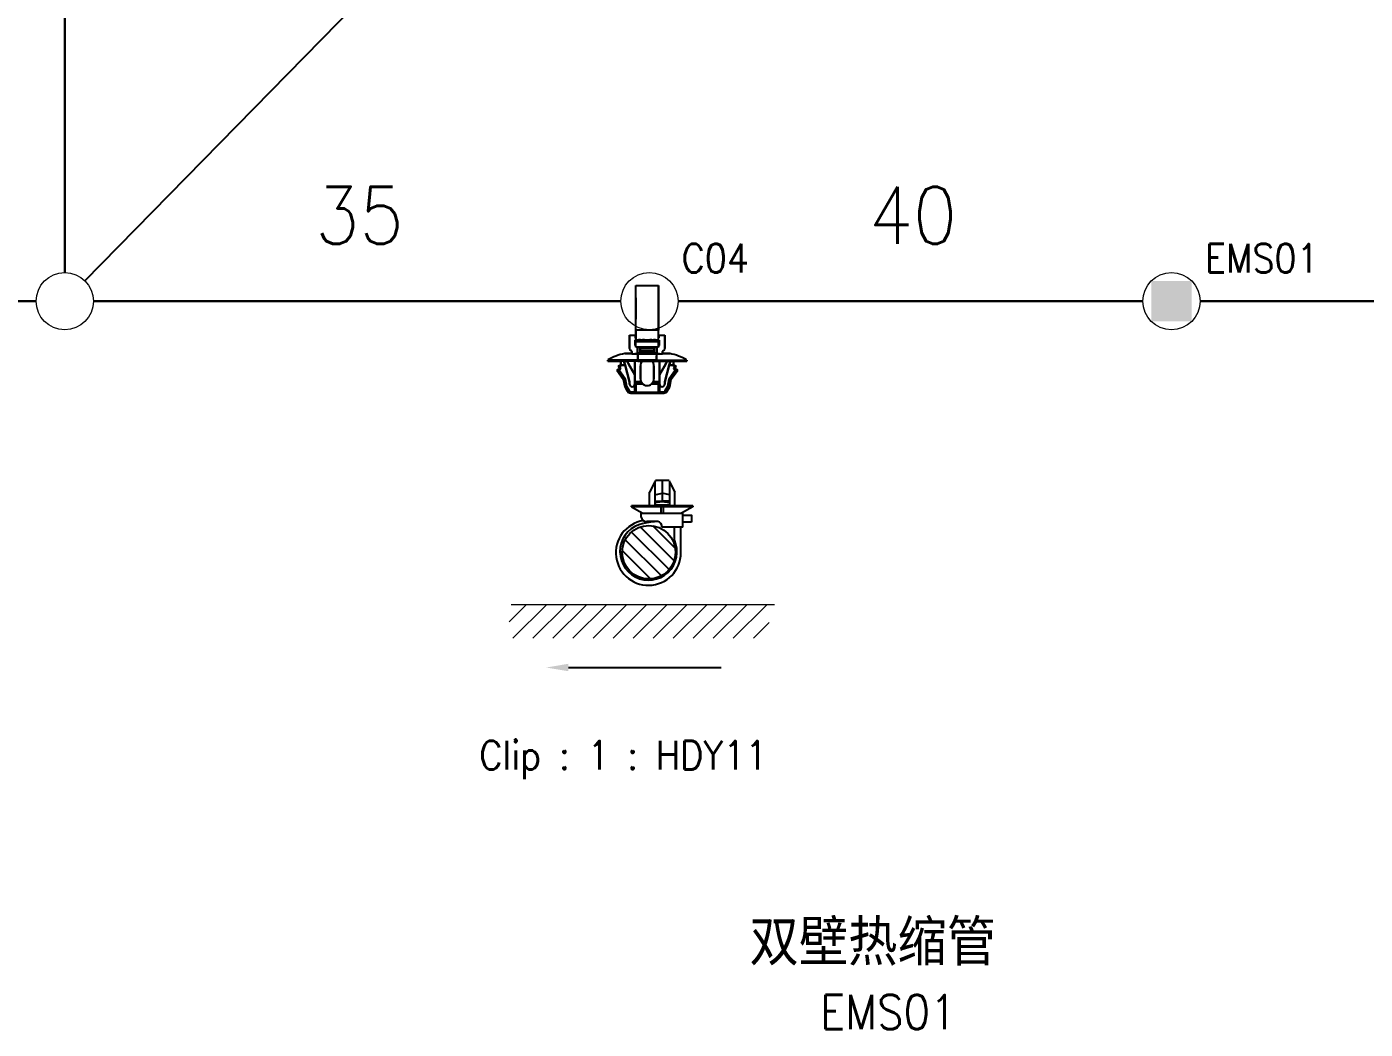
# Model space of a CAD drawing. Header units: inches. Extents: x 47316 to 59086, y 3141 to 11743.
# Drawn here: x 50914.1 to 51031, y 11152.8 to 11240.3 of the extents above; entities that cross this region are included whole.
import ezdxf

# ---------------------------------------------------------------- set-up
doc = ezdxf.new("R2010")
doc.units = ezdxf.units.IN
doc.header["$MEASUREMENT"] = 0
doc.layers.add('at_Entity', color=1, linetype='Continuous')
doc.layers.add('图形层', color=7, linetype='Continuous')
doc.styles.get("Standard").update_dxf_attribs({"font": ''})
doc.styles.add('样式 100', font='SimSun.ttf', dxfattribs={"width": 0.7, "height": 3.5})
doc.styles.get('Standard').set_extended_font_data('SimSun')
doc.linetypes.add('_VH_FELT_TAPE', pattern='A,0.4,-0.7,["FELT",Standard,S=0.3,R=0,X=-0.5,Y=-0.15],-0.7', length=1.8)

msp = doc.modelspace()

# ---------------------------------------------------------------- hatches: boundary and pattern name
at = {"lineweight": -3, "ltscale": 10}
h = msp.add_hatch(dxfattribs=at)
h.set_pattern_fill('JIS_WOOD', color=0, scale=1.206571, angle=180, style=0)
h.set_pattern_definition([(315, (47358.6333, 15622.5754), (0.60328539, 0.60328539), [])])
edge = h.paths.add_edge_path()
edge.add_ellipse((50968.46, 11194.45), major_axis=(2.33, 0), ratio=1, start_angle=0, end_angle=360)

# ---------------------------------------------------------------- linework, layer by layer
at = {"color": 142, "linetype": '_VH_FELT_TAPE', "lineweight": 30, "ltscale": 5}
for p, q in [((50917.44, 11218.87), (50917.44, 11416.16)), ((50914.94, 11216.37), (50862.51, 11216.37)), ((50966.01, 11216.37), (50919.94, 11216.37)), ((50971.01, 11216.37), (51011.61, 11216.37)), ((51052.11, 11216.37), (51016.61, 11216.37))]:
    msp.add_line(p, q, dxfattribs=at)
at = {"color": 1, "ltscale": 0.378893}
msp.add_line((50967.33, 11213.83), (50967.33, 11217.73), dxfattribs=at)
at = {"color": 1, "ltscale": 0.15}
for p, q in [((50967.33, 11217.73), (50969.3, 11217.73)), ((50969.3, 11213.83), (50967.33, 11213.83)), ((50969.3, 11213.83), (50967.33, 11213.83)), ((50967.33, 11212.84), (50969.3, 11212.84)), ((50969.3, 11212.84), (50967.33, 11212.84)), ((50969.3, 11212.35), (50967.33, 11212.35)), ((50969.3, 11212.35), (50967.33, 11212.35)), ((50967.33, 11208.39), (50969.3, 11208.39)), ((50969.3, 11208.39), (50967.33, 11208.39))]:
    msp.add_line(p, q, dxfattribs=at)
at = {"color": 1, "ltscale": 0.0272}
msp.add_line((50967.33, 11217.64), (50967.33, 11217.73), dxfattribs=at)
at = {"color": 1, "ltscale": 0.37888}
msp.add_line((50967.33, 11213.83), (50967.33, 11217.73), dxfattribs=at)
at = {"color": 1, "ltscale": 0.027199}
msp.add_line((50967.33, 11217.73), (50967.33, 11217.64), dxfattribs=at)
at = {"color": 1, "ltscale": 0.378897}
msp.add_line((50969.3, 11217.73), (50969.3, 11213.83), dxfattribs=at)
at = {"color": 1, "ltscale": 0.215019}
msp.add_line((50969.3, 11215.04), (50969.3, 11217.73), dxfattribs=at)
at = {"color": 1, "ltscale": 0.315749}
msp.add_line((50969.3, 11217.73), (50969.3, 11214.16), dxfattribs=at)
at = {"color": 1, "ltscale": 0.378905}
msp.add_line((50969.3, 11213.83), (50969.3, 11217.73), dxfattribs=at)
at = {"color": 1, "ltscale": 0.315758}
msp.add_line((50969.3, 11217.73), (50969.3, 11214.16), dxfattribs=at)
at = {"color": 1, "ltscale": 0.142589}
msp.add_line((50967.33, 11216.67), (50967.33, 11214.79), dxfattribs=at)
at = {"color": 1, "ltscale": 0.142593}
msp.add_line((50967.33, 11214.79), (50967.33, 11216.66), dxfattribs=at)
at = {"color": 1, "ltscale": 0.179182}
msp.add_line((50969.3, 11215.18), (50969.3, 11217.53), dxfattribs=at)
at = {"color": 1, "ltscale": 0.026669}
for p, q in [((50969.3, 11215.18), (50969.3, 11214.83)), ((50969.3, 11214.83), (50969.3, 11215.18)), ((50969.3, 11215.04), (50969.3, 11214.69))]:
    msp.add_line(p, q, dxfattribs=at)
at = {"color": 1, "ltscale": 0.108633}
msp.add_line((50969.3, 11213.4), (50969.3, 11214.83), dxfattribs=at)
at = {"color": 1, "ltscale": 0.076392}
msp.add_line((50969.3, 11213.82), (50969.3, 11214.83), dxfattribs=at)
at = {"color": 1, "ltscale": 0.098454}
msp.add_line((50969.3, 11213.4), (50969.3, 11214.69), dxfattribs=at)
at = {"color": 1, "ltscale": 0.057913}
msp.add_line((50969.3, 11213.4), (50969.3, 11214.16), dxfattribs=at)
at = {"color": 1, "ltscale": 0.039999}
for p, q in [((50966.77, 11213.4), (50967.3, 11213.4)), ((50966.77, 11213.4), (50967.3, 11213.4)), ((50969.34, 11213.4), (50969.86, 11213.4)), ((50969.34, 11213.4), (50969.86, 11213.4))]:
    msp.add_line(p, q, dxfattribs=at)
at = {"color": 1, "ltscale": 0.022501}
for p, q in [((50966.77, 11213.4), (50966.77, 11213.11)), ((50966.77, 11213.11), (50966.77, 11213.4)), ((50969.86, 11213.4), (50969.86, 11213.11)), ((50969.86, 11213.4), (50969.86, 11213.11))]:
    msp.add_line(p, q, dxfattribs=at)
at = {"color": 1, "ltscale": 0.064999}
for p, q in [((50966.77, 11213.11), (50966.77, 11212.25)), ((50966.77, 11212.25), (50966.77, 11213.11)), ((50969.86, 11213.11), (50969.86, 11212.25)), ((50969.86, 11213.11), (50969.86, 11212.25))]:
    msp.add_line(p, q, dxfattribs=at)
at = {"color": 1, "ltscale": 0.002499}
for p, q in [((50967.27, 11212.97), (50967.3, 11212.97)), ((50967.3, 11212.97), (50967.27, 11212.97)), ((50967.3, 11212.97), (50967.27, 11212.97)), ((50967.3, 11213.4), (50967.33, 11213.4)), ((50967.33, 11213.17), (50967.3, 11213.17)), ((50967.3, 11213.17), (50967.33, 11213.17)), ((50969.3, 11213.4), (50969.34, 11213.4)), ((50969.34, 11213.17), (50969.3, 11213.17)), ((50969.3, 11213.17), (50969.34, 11213.17)), ((50969.37, 11212.97), (50969.34, 11212.97)), ((50969.37, 11212.97), (50969.34, 11212.97)), ((50967.33, 11212.55), (50967.3, 11212.55)), ((50967.3, 11212.55), (50967.33, 11212.55)), ((50967.33, 11212.55), (50967.3, 11212.55)), ((50969.34, 11212.55), (50969.3, 11212.55)), ((50969.3, 11212.55), (50969.34, 11212.55)), ((50969.34, 11212.55), (50969.3, 11212.55))]:
    msp.add_line(p, q, dxfattribs=at)
at = {"color": 1, "ltscale": 0.035001}
for p, q in [((50967.27, 11212.51), (50967.27, 11212.97)), ((50967.27, 11212.51), (50967.27, 11212.97)), ((50967.27, 11212.97), (50967.27, 11212.51)), ((50969.37, 11212.97), (50969.37, 11212.51)), ((50969.37, 11212.51), (50969.37, 11212.97)), ((50969.14, 11211.14), (50969.14, 11211.6)), ((50969.14, 11211.14), (50969.14, 11211.6))]:
    msp.add_line(p, q, dxfattribs=at)
at = {"color": 1, "ltscale": 0.0175}
for p, q in [((50967.3, 11213.4), (50967.3, 11213.17)), ((50967.3, 11213.17), (50967.3, 11213.4)), ((50969.34, 11213.4), (50969.34, 11213.17)), ((50969.34, 11213.4), (50969.34, 11213.17)), ((50969.34, 11213.17), (50969.34, 11213.4))]:
    msp.add_line(p, q, dxfattribs=at)
at = {"color": 1, "ltscale": 2.6e-05}
for p, q in [((50967.3, 11213.4), (50967.3, 11213.4)), ((50969.34, 11213.4), (50969.34, 11213.4))]:
    msp.add_line(p, q, dxfattribs=at)
at = {"color": 1, "ltscale": 0.032501}
for p, q in [((50967.3, 11212.97), (50967.3, 11212.55)), ((50967.3, 11212.55), (50967.3, 11212.97)), ((50969.34, 11212.97), (50969.34, 11212.55)), ((50969.34, 11212.97), (50969.34, 11212.55))]:
    msp.add_line(p, q, dxfattribs=at)
at = {"color": 1, "ltscale": 0.154999}
for p, q in [((50969.34, 11212.97), (50967.3, 11212.97)), ((50967.3, 11212.97), (50969.34, 11212.97))]:
    msp.add_line(p, q, dxfattribs=at)
at = {"color": 1, "ltscale": 0.0644}
for p, q in [((50967.33, 11213.83), (50967.33, 11212.98)), ((50967.33, 11212.98), (50967.33, 11213.83)), ((50969.3, 11212.98), (50969.3, 11213.83)), ((50969.3, 11212.98), (50969.3, 11213.83))]:
    msp.add_line(p, q, dxfattribs=at)
at = {"color": 1, "ltscale": 0.0075}
for p, q in [((50967.66, 11213.07), (50967.66, 11212.97)), ((50967.66, 11212.97), (50967.66, 11213.07)), ((50967.99, 11212.97), (50967.99, 11213.07)), ((50967.99, 11213.07), (50967.99, 11212.97)), ((50968.65, 11213.07), (50968.65, 11212.97)), ((50968.65, 11212.97), (50968.65, 11213.07)), ((50968.97, 11212.97), (50968.97, 11213.07)), ((50968.97, 11213.07), (50968.97, 11212.97)), ((50964.87, 11211.23), (50964.87, 11211.14)), ((50964.87, 11211.14), (50964.87, 11211.23)), ((50967.5, 11211.14), (50967.5, 11211.23)), ((50967.5, 11211.23), (50967.5, 11211.14)), ((50969.14, 11211.23), (50969.14, 11211.14)), ((50969.14, 11211.14), (50969.14, 11211.23)), ((50971.77, 11211.23), (50971.77, 11211.14)), ((50971.77, 11211.14), (50971.77, 11211.23)), ((50966.96, 11208.34), (50966.96, 11208.44)), ((50966.96, 11208.34), (50966.96, 11208.44)), ((50969.4, 11208.34), (50969.4, 11208.44)), ((50969.68, 11208.44), (50969.68, 11208.34)), ((50969.68, 11208.44), (50969.68, 11208.34))]:
    msp.add_line(p, q, dxfattribs=at)
at = {"color": 1, "ltscale": 0.000368}
msp.add_line((50967.66, 11212.98), (50967.66, 11212.97), dxfattribs=at)
at = {"color": 1, "ltscale": 0.025}
for p, q in [((50967.66, 11212.98), (50967.99, 11212.98)), ((50967.66, 11212.98), (50967.99, 11212.98)), ((50968.65, 11212.98), (50968.97, 11212.98)), ((50968.65, 11212.98), (50968.97, 11212.98)), ((50968.65, 11212.97), (50968.97, 11212.97)), ((50969.86, 11213.07), (50969.86, 11213.4))]:
    msp.add_line(p, q, dxfattribs=at)
at = {"color": 1, "ltscale": 0.023056}
msp.add_line((50967.69, 11212.97), (50967.99, 11212.97), dxfattribs=at)
at = {"color": 1, "ltscale": 0.000322}
msp.add_line((50968.65, 11212.97), (50968.65, 11212.98), dxfattribs=at)
at = {"color": 1, "ltscale": 0.021939}
msp.add_line((50969.34, 11212.97), (50969.34, 11212.69), dxfattribs=at)
at = {"color": 1, "ltscale": 0.000629}
msp.add_line((50969.36, 11212.97), (50969.37, 11212.97), dxfattribs=at)
at = {"color": 1, "ltscale": 0.0625}
msp.add_line((50969.86, 11212.25), (50969.86, 11213.07), dxfattribs=at)
at = {"color": 1, "ltscale": 0.047501}
for p, q in [((50966.97, 11211.79), (50966.35, 11211.79)), ((50966.35, 11211.79), (50966.97, 11211.79)), ((50970.29, 11211.79), (50969.66, 11211.79)), ((50969.66, 11211.79), (50970.29, 11211.79))]:
    msp.add_line(p, q, dxfattribs=at)
at = {"color": 1, "ltscale": 0.017476}
for p, q in [((50966.97, 11211.97), (50966.97, 11211.74)), ((50969.66, 11211.97), (50969.66, 11211.74))]:
    msp.add_line(p, q, dxfattribs=at)
at = {"color": 1, "ltscale": 0.017471}
for p, q in [((50966.97, 11211.74), (50966.97, 11211.97)), ((50969.66, 11211.74), (50969.66, 11211.97))]:
    msp.add_line(p, q, dxfattribs=at)
at = {"color": 1, "ltscale": 0.00369}
for p, q in [((50966.97, 11211.79), (50966.97, 11211.74)), ((50969.66, 11211.74), (50969.66, 11211.79))]:
    msp.add_line(p, q, dxfattribs=at)
at = {"color": 1, "ltscale": 0.004999}
for p, q in [((50967.33, 11212.51), (50967.27, 11212.51)), ((50967.27, 11212.51), (50967.33, 11212.51)), ((50969.37, 11212.51), (50969.3, 11212.51)), ((50969.3, 11212.51), (50969.37, 11212.51))]:
    msp.add_line(p, q, dxfattribs=at)
at = {"color": 1, "ltscale": 0.0375}
for p, q in [((50967.33, 11212.35), (50967.33, 11212.84)), ((50967.33, 11212.35), (50967.33, 11212.84)), ((50969.3, 11212.84), (50969.3, 11212.35)), ((50969.3, 11212.35), (50969.3, 11212.84))]:
    msp.add_line(p, q, dxfattribs=at)
at = {"color": 1, "ltscale": 0.040002}
for p, q in [((50967.46, 11211.83), (50967.46, 11212.35)), ((50967.46, 11211.83), (50967.46, 11212.35)), ((50967.46, 11212.35), (50967.46, 11211.83)), ((50969.17, 11212.35), (50969.17, 11211.83)), ((50969.17, 11211.83), (50969.17, 11212.35))]:
    msp.add_line(p, q, dxfattribs=at)
at = {"color": 1, "ltscale": 0.017502}
for p, q in [((50967.46, 11212.35), (50967.69, 11212.35)), ((50968.94, 11212.35), (50969.17, 11212.35))]:
    msp.add_line(p, q, dxfattribs=at)
at = {"color": 1, "ltscale": 0.129999}
for p, q in [((50969.17, 11211.83), (50967.46, 11211.83)), ((50967.46, 11211.83), (50969.17, 11211.83))]:
    msp.add_line(p, q, dxfattribs=at)
at = {"color": 1, "ltscale": 0.040569}
for p, q in [((50967.5, 11211.23), (50967.5, 11211.77)), ((50969.14, 11211.77), (50969.14, 11211.23))]:
    msp.add_line(p, q, dxfattribs=at)
at = {"color": 1, "ltscale": 0.125}
for p, q in [((50967.5, 11211.77), (50969.14, 11211.77)), ((50969.14, 11211.77), (50967.5, 11211.77)), ((50967.5, 11211.23), (50969.14, 11211.23)), ((50969.14, 11211.23), (50967.5, 11211.23)), ((50967.5, 11211.14), (50969.14, 11211.14)), ((50969.14, 11211.14), (50967.5, 11211.14))]:
    msp.add_line(p, q, dxfattribs=at)
at = {"color": 1, "ltscale": 0.040567}
for p, q in [((50967.5, 11211.77), (50967.5, 11211.23)), ((50969.14, 11211.77), (50969.14, 11211.23))]:
    msp.add_line(p, q, dxfattribs=at)
at = {"color": 1, "ltscale": 0.00087}
for p, q in [((50967.69, 11212.34), (50967.69, 11212.35)), ((50967.69, 11212.35), (50967.69, 11212.34)), ((50968.94, 11212.34), (50968.94, 11212.35)), ((50968.94, 11212.35), (50968.94, 11212.34))]:
    msp.add_line(p, q, dxfattribs=at)
at = {"color": 1, "ltscale": 0.095001}
for p, q in [((50968.94, 11212.34), (50967.69, 11212.34)), ((50967.69, 11212.34), (50968.94, 11212.34)), ((50968.94, 11212.24), (50967.69, 11212.24)), ((50967.69, 11212.24), (50968.94, 11212.24)), ((50967.69, 11212.01), (50968.94, 11212.01)), ((50968.94, 11212.01), (50967.69, 11212.01)), ((50967.69, 11211.84), (50968.94, 11211.84))]:
    msp.add_line(p, q, dxfattribs=at)
at = {"color": 1, "ltscale": 0.007443}
for p, q in [((50967.69, 11212.24), (50967.69, 11212.34)), ((50967.69, 11212.34), (50967.69, 11212.24)), ((50968.94, 11212.24), (50968.94, 11212.34)), ((50968.94, 11212.34), (50968.94, 11212.24))]:
    msp.add_line(p, q, dxfattribs=at)
at = {"color": 1, "ltscale": 0.017839}
for p, q in [((50967.69, 11212.01), (50967.69, 11212.24)), ((50967.69, 11212.24), (50967.69, 11212.01)), ((50968.94, 11212.01), (50968.94, 11212.24)), ((50968.94, 11212.24), (50968.94, 11212.01))]:
    msp.add_line(p, q, dxfattribs=at)
at = {"color": 1, "ltscale": 0.012407}
for p, q in [((50967.69, 11211.84), (50967.69, 11212.01)), ((50968.94, 11211.84), (50968.94, 11212.01))]:
    msp.add_line(p, q, dxfattribs=at)
at = {"color": 1, "ltscale": 0.013841}
for p, q in [((50967.69, 11212.01), (50967.69, 11211.83)), ((50968.94, 11211.83), (50968.94, 11212.01))]:
    msp.add_line(p, q, dxfattribs=at)
at = {"color": 1, "ltscale": 0.001447}
msp.add_line((50967.69, 11211.84), (50967.69, 11211.83), dxfattribs=at)
at = {"color": 1, "ltscale": 0.023952}
msp.add_line((50968.94, 11212.04), (50968.94, 11212.35), dxfattribs=at)
at = {"color": 1, "ltscale": 0.014789}
msp.add_line((50968.94, 11212.02), (50968.94, 11211.83), dxfattribs=at)
at = {"color": 1, "ltscale": 0.002502}
msp.add_line((50969.3, 11212.51), (50969.3, 11212.55), dxfattribs=at)
at = {"color": 1, "ltscale": 0.010562}
msp.add_line((50969.34, 11212.55), (50969.34, 11212.69), dxfattribs=at)
at = {"color": 1, "ltscale": 0.013786}
msp.add_line((50969.66, 11211.79), (50969.66, 11211.97), dxfattribs=at)
at = {"color": 1, "ltscale": 0.2}
for p, q in [((50964.87, 11211.23), (50967.5, 11211.23)), ((50967.5, 11211.23), (50964.87, 11211.23)), ((50967.5, 11211.14), (50964.87, 11211.14)), ((50967.5, 11211.14), (50964.87, 11211.14)), ((50969.14, 11211.23), (50971.77, 11211.23)), ((50969.14, 11211.23), (50971.77, 11211.23)), ((50969.14, 11211.14), (50971.77, 11211.14)), ((50971.77, 11211.14), (50969.14, 11211.14))]:
    msp.add_line(p, q, dxfattribs=at)
at = {"color": 1, "ltscale": 0.087396}
for p, q in [((50964.87, 11211.14), (50966.02, 11211.14)), ((50964.87, 11211.14), (50966.02, 11211.14)), ((50971.77, 11211.14), (50970.62, 11211.14))]:
    msp.add_line(p, q, dxfattribs=at)
at = {"color": 1, "ltscale": 0.018174}
msp.add_line((50966.02, 11210.77), (50965.79, 11210.71), dxfattribs=at)
at = {"color": 1, "ltscale": 0.000925}
msp.add_line((50965.79, 11210.71), (50965.8, 11210.71), dxfattribs=at)
at = {"color": 1, "ltscale": 0.020195}
for p, q in [((50965.79, 11210.71), (50965.89, 11210.46)), ((50965.9, 11210.71), (50966, 11210.46)), ((50966, 11210.46), (50965.9, 11210.71)), ((50970.74, 11210.71), (50970.64, 11210.46)), ((50970.64, 11210.46), (50970.74, 11210.71)), ((50970.75, 11210.46), (50970.85, 11210.71))]:
    msp.add_line(p, q, dxfattribs=at)
at = {"color": 1, "ltscale": 0.000912}
for p, q in [((50965.8, 11210.71), (50965.79, 11210.71)), ((50970.75, 11210.46), (50970.74, 11210.46))]:
    msp.add_line(p, q, dxfattribs=at)
at = {"color": 1, "ltscale": 0.002823}
msp.add_line((50965.8, 11210.71), (50965.84, 11210.71), dxfattribs=at)
at = {"color": 1, "ltscale": 0.00282}
for p, q in [((50965.84, 11210.71), (50965.8, 11210.71)), ((50970.74, 11210.46), (50970.7, 11210.46))]:
    msp.add_line(p, q, dxfattribs=at)
at = {"color": 1, "ltscale": 0.004681}
for p, q in [((50965.84, 11210.71), (50965.9, 11210.71)), ((50965.9, 11210.71), (50965.84, 11210.71))]:
    msp.add_line(p, q, dxfattribs=at)
at = {"color": 1, "ltscale": 0.018199}
for p, q in [((50966.13, 11210.77), (50965.9, 11210.71)), ((50965.9, 11210.71), (50966.13, 11210.77)), ((50970.51, 11210.77), (50970.74, 11210.71)), ((50970.74, 11210.71), (50970.51, 11210.77))]:
    msp.add_line(p, q, dxfattribs=at)
at = {"color": 1, "ltscale": 0.027499}
for p, q in [((50966.02, 11210.77), (50966.02, 11211.14)), ((50966.02, 11211.14), (50966.02, 11210.77)), ((50970.62, 11210.77), (50970.62, 11211.14)), ((50970.62, 11211.14), (50970.62, 11210.77))]:
    msp.add_line(p, q, dxfattribs=at)
at = {"color": 1, "ltscale": 0.000286}
msp.add_line((50966.02, 11210.77), (50966.02, 11210.77), dxfattribs=at)
msp.add_line((50966.02, 11210.77), (50966.02, 11210.77), dxfattribs=at)
at = {"color": 1, "ltscale": 0.00033}
for p, q in [((50966.02, 11210.77), (50966.02, 11210.77)), ((50970.62, 11210.77), (50970.61, 11210.77)), ((50965.89, 11210.46), (50965.89, 11210.46))]:
    msp.add_line(p, q, dxfattribs=at)
at = {"color": 1, "ltscale": 0.008441}
for p, q in [((50966.02, 11210.77), (50966.13, 11210.77)), ((50966.13, 11210.77), (50966.02, 11210.77)), ((50965.89, 11210.46), (50966, 11210.46))]:
    msp.add_line(p, q, dxfattribs=at)
at = {"color": 1, "ltscale": 0.008432}
msp.add_line((50966.13, 11210.77), (50966.02, 11210.77), dxfattribs=at)
at = {"color": 1, "ltscale": 0.002209}
msp.add_line((50966.05, 11210.77), (50966.02, 11210.77), dxfattribs=at)
at = {"color": 1, "ltscale": 0.000342}
for p, q in [((50966.02, 11210.77), (50966.02, 11210.77)), ((50970.61, 11210.77), (50970.62, 11210.77))]:
    msp.add_line(p, q, dxfattribs=at)
at = {"color": 1, "ltscale": 0.003674}
for p, q in [((50966.02, 11210.77), (50966.07, 11210.77)), ((50970.56, 11210.77), (50970.61, 11210.77))]:
    msp.add_line(p, q, dxfattribs=at)
at = {"color": 1, "ltscale": 0.00434}
msp.add_line((50966.07, 11210.77), (50966.13, 11210.77), dxfattribs=at)
at = {"color": 1, "ltscale": 0.019785}
for p, q in [((50966.39, 11210.77), (50966.13, 11210.77)), ((50966.13, 11210.77), (50966.39, 11210.77)), ((50970.25, 11210.77), (50970.51, 11210.77)), ((50970.51, 11210.77), (50970.25, 11210.77))]:
    msp.add_line(p, q, dxfattribs=at)
at = {"color": 1, "ltscale": 0.020602}
for p, q in [((50966.29, 11211.14), (50966.56, 11211.14)), ((50966.29, 11211.14), (50966.56, 11211.14)), ((50970.34, 11211.14), (50970.07, 11211.14))]:
    msp.add_line(p, q, dxfattribs=at)
at = {"color": 1, "ltscale": 0.028456}
for p, q in [((50966.39, 11210.77), (50966.29, 11211.14)), ((50966.29, 11211.14), (50966.39, 11210.77)), ((50970.25, 11210.77), (50970.34, 11211.14)), ((50970.34, 11211.14), (50970.25, 11210.77))]:
    msp.add_line(p, q, dxfattribs=at)
at = {"color": 1, "ltscale": 0.11383}
for p, q in [((50966.77, 11209.33), (50966.39, 11210.77)), ((50966.39, 11210.77), (50966.77, 11209.33)), ((50969.86, 11209.33), (50970.25, 11210.77)), ((50970.25, 11210.77), (50969.86, 11209.33))]:
    msp.add_line(p, q, dxfattribs=at)
at = {"color": 1, "ltscale": 0.015242}
for p, q in [((50966.66, 11210.96), (50966.57, 11211.14)), ((50970.07, 11211.14), (50969.97, 11210.96))]:
    msp.add_line(p, q, dxfattribs=at)
at = {"color": 1, "ltscale": 0.015215}
msp.add_line((50966.57, 11211.14), (50966.66, 11210.96), dxfattribs=at)
at = {"color": 1, "ltscale": 0.026985}
for p, q in [((50966.84, 11210.65), (50966.66, 11210.96)), ((50969.97, 11210.96), (50969.8, 11210.65))]:
    msp.add_line(p, q, dxfattribs=at)
at = {"color": 1, "ltscale": 0.02701}
msp.add_line((50966.66, 11210.96), (50966.84, 11210.65), dxfattribs=at)
at = {"color": 1, "ltscale": 0.064963}
msp.add_line((50966.81, 11210.7), (50967.23, 11209.95), dxfattribs=at)
at = {"color": 1, "ltscale": 0.061156}
for p, q in [((50967.23, 11209.95), (50966.84, 11210.65)), ((50969.8, 11210.65), (50969.4, 11209.95))]:
    msp.add_line(p, q, dxfattribs=at)
at = {"color": 1, "ltscale": 0.061161}
msp.add_line((50966.84, 11210.65), (50967.23, 11209.95), dxfattribs=at)
at = {"color": 1, "ltscale": 0.089999}
for p, q in [((50967.23, 11209.95), (50967.23, 11211.14)), ((50967.23, 11211.14), (50967.23, 11209.95)), ((50969.4, 11211.14), (50969.4, 11209.95)), ((50969.4, 11209.95), (50969.4, 11211.14))]:
    msp.add_line(p, q, dxfattribs=at)
at = {"color": 1, "ltscale": 0.02751}
msp.add_line((50967.5, 11211.23), (50967.5, 11211.6), dxfattribs=at)
msp.add_line((50967.5, 11211.23), (50967.5, 11211.6), dxfattribs=at)
at = {"color": 1, "ltscale": 0.0875}
for p, q in [((50967.73, 11210.74), (50967.73, 11209.59)), ((50967.73, 11209.59), (50967.73, 11210.74)), ((50967.73, 11209.59), (50967.73, 11210.74)), ((50968.91, 11209.59), (50968.91, 11210.74)), ((50968.91, 11210.74), (50968.91, 11209.59)), ((50970.62, 11211.14), (50971.77, 11211.14))]:
    msp.add_line(p, q, dxfattribs=at)
at = {"color": 1, "ltscale": 0.065039}
msp.add_line((50969.4, 11209.95), (50969.82, 11210.7), dxfattribs=at)
at = {"color": 1, "ltscale": 0.06116}
msp.add_line((50969.4, 11209.95), (50969.8, 11210.65), dxfattribs=at)
at = {"color": 1, "ltscale": 0.040697}
msp.add_line((50969.4, 11210.08), (50969.4, 11210.61), dxfattribs=at)
at = {"color": 1, "ltscale": 0.040701}
msp.add_line((50969.4, 11210.61), (50969.4, 11210.08), dxfattribs=at)
at = {"color": 1, "ltscale": 0.02697}
msp.add_line((50969.8, 11210.65), (50969.97, 11210.96), dxfattribs=at)
at = {"color": 1, "ltscale": 0.015289}
msp.add_line((50969.97, 11210.96), (50970.07, 11211.14), dxfattribs=at)
at = {"color": 1, "ltscale": 0.020749}
msp.add_line((50970.07, 11211.14), (50970.34, 11211.14), dxfattribs=at)
at = {"color": 1, "ltscale": 0.006299}
msp.add_line((50970.51, 11210.77), (50970.59, 11210.77), dxfattribs=at)
at = {"color": 1, "ltscale": 0.006305}
msp.add_line((50970.59, 11210.77), (50970.51, 11210.77), dxfattribs=at)
at = {"color": 1, "ltscale": 0.00329}
msp.add_line((50970.52, 11210.77), (50970.56, 11210.77), dxfattribs=at)
at = {"color": 1, "ltscale": 0.006641}
msp.add_line((50970.62, 11210.77), (50970.53, 11210.77), dxfattribs=at)
at = {"color": 1, "ltscale": 0.001825}
msp.add_line((50970.61, 11210.77), (50970.59, 11210.77), dxfattribs=at)
at = {"color": 1, "ltscale": 0.002142}
msp.add_line((50970.59, 11210.77), (50970.62, 11210.77), dxfattribs=at)
at = {"color": 1, "ltscale": 0.002136}
msp.add_line((50970.62, 11210.77), (50970.59, 11210.77), dxfattribs=at)
at = {"color": 1, "ltscale": 0.018183}
msp.add_line((50970.85, 11210.71), (50970.62, 11210.77), dxfattribs=at)
at = {"color": 1, "ltscale": 0.008438}
msp.add_line((50970.85, 11210.71), (50970.73, 11210.71), dxfattribs=at)
at = {"color": 1, "ltscale": 0.008429}
for p, q in [((50970.74, 11210.71), (50970.85, 11210.71)), ((50966, 11210.46), (50965.89, 11210.46))]:
    msp.add_line(p, q, dxfattribs=at)
at = {"color": 1, "ltscale": 0.002185}
msp.add_line((50970.79, 11210.71), (50970.82, 11210.71), dxfattribs=at)
at = {"color": 1, "ltscale": 0.019025}
msp.add_line((50965.89, 11210.46), (50965.66, 11210.36), dxfattribs=at)
at = {"color": 1, "ltscale": 0.006177}
msp.add_line((50965.74, 11210.36), (50965.66, 11210.36), dxfattribs=at)
at = {"color": 1, "ltscale": 0.006165}
for p, q in [((50965.66, 11210.36), (50965.74, 11210.36)), ((50966.23, 11209.56), (50966.31, 11209.56)), ((50966.23, 11209.56), (50966.31, 11209.56))]:
    msp.add_line(p, q, dxfattribs=at)
at = {"color": 1, "ltscale": 0.075271}
for p, q in [((50965.66, 11210.36), (50966.23, 11209.56)), ((50966.31, 11209.56), (50965.74, 11210.36)), ((50970.9, 11210.36), (50970.32, 11209.56)), ((50970.32, 11209.56), (50970.9, 11210.36)), ((50970.4, 11209.56), (50970.98, 11210.36))]:
    msp.add_line(p, q, dxfattribs=at)
at = {"color": 1, "ltscale": 0.075264}
msp.add_line((50966.31, 11209.56), (50965.74, 11210.36), dxfattribs=at)
at = {"color": 1, "ltscale": 0.013619}
for p, q in [((50966, 11210.46), (50965.83, 11210.39)), ((50965.83, 11210.39), (50966, 11210.46)), ((50970.64, 11210.46), (50970.8, 11210.39)), ((50970.8, 11210.39), (50970.64, 11210.46))]:
    msp.add_line(p, q, dxfattribs=at)
at = {"color": 1, "ltscale": 0.074459}
for p, q in [((50965.83, 11210.39), (50966.4, 11209.6)), ((50966.4, 11209.6), (50965.83, 11210.39)), ((50970.8, 11210.39), (50970.23, 11209.6)), ((50970.23, 11209.6), (50970.8, 11210.39))]:
    msp.add_line(p, q, dxfattribs=at)
at = {"color": 1, "ltscale": 0.000327}
msp.add_line((50965.89, 11210.46), (50965.89, 11210.46), dxfattribs=at)
at = {"color": 1, "ltscale": 0.001593}
msp.add_line((50965.91, 11210.46), (50965.89, 11210.46), dxfattribs=at)
at = {"color": 1, "ltscale": 0.003809}
msp.add_line((50965.89, 11210.46), (50965.94, 11210.46), dxfattribs=at)
at = {"color": 1, "ltscale": 0.004291}
msp.add_line((50965.94, 11210.46), (50966, 11210.46), dxfattribs=at)
at = {"color": 1, "ltscale": 0.05076}
for p, q in [((50966.23, 11209.56), (50966.35, 11208.9)), ((50970.29, 11208.9), (50970.4, 11209.56))]:
    msp.add_line(p, q, dxfattribs=at)
at = {"color": 1, "ltscale": 0.050769}
msp.add_line((50966.43, 11208.9), (50966.31, 11209.56), dxfattribs=at)
at = {"color": 1, "ltscale": 0.002621}
for p, q in [((50966.35, 11209.57), (50966.32, 11209.56)), ((50966.32, 11209.56), (50966.35, 11209.57)), ((50970.32, 11209.56), (50970.29, 11209.57)), ((50970.29, 11209.57), (50970.32, 11209.56))]:
    msp.add_line(p, q, dxfattribs=at)
at = {"color": 1, "ltscale": 0.050773}
for p, q in [((50966.43, 11208.9), (50966.32, 11209.56)), ((50970.32, 11209.56), (50970.2, 11208.9)), ((50970.2, 11208.9), (50970.32, 11209.56))]:
    msp.add_line(p, q, dxfattribs=at)
at = {"color": 1, "ltscale": 0.004321}
for p, q in [((50966.4, 11209.6), (50966.35, 11209.57)), ((50966.35, 11209.57), (50966.4, 11209.6)), ((50970.28, 11209.57), (50970.23, 11209.6)), ((50970.23, 11209.6), (50970.28, 11209.57))]:
    msp.add_line(p, q, dxfattribs=at)
at = {"color": 1, "ltscale": 0.000205}
for p, q in [((50966.35, 11209.57), (50966.35, 11209.57)), ((50966.35, 11209.57), (50966.35, 11209.57)), ((50970.29, 11209.57), (50970.28, 11209.57)), ((50970.28, 11209.57), (50970.29, 11209.57))]:
    msp.add_line(p, q, dxfattribs=at)
at = {"color": 1, "ltscale": 0.051095}
for p, q in [((50966.4, 11209.6), (50966.52, 11208.94)), ((50966.52, 11208.94), (50966.4, 11209.6)), ((50970.23, 11209.6), (50970.12, 11208.94)), ((50970.12, 11208.94), (50970.23, 11209.6))]:
    msp.add_line(p, q, dxfattribs=at)
at = {"color": 1, "ltscale": 0.039936}
for p, q in [((50967.23, 11209.43), (50967.23, 11209.95)), ((50967.23, 11209.95), (50967.23, 11209.43)), ((50969.4, 11209.95), (50969.4, 11209.43)), ((50969.4, 11209.43), (50969.4, 11209.95))]:
    msp.add_line(p, q, dxfattribs=at)
at = {"color": 1, "ltscale": 0.082565}
for p, q in [((50967.23, 11209.43), (50967.23, 11208.34)), ((50967.23, 11208.34), (50967.23, 11209.43)), ((50969.4, 11208.34), (50969.4, 11209.43)), ((50969.4, 11209.43), (50969.4, 11208.34))]:
    msp.add_line(p, q, dxfattribs=at)
at = {"color": 1, "ltscale": 0.048712}
msp.add_line((50969.4, 11209.31), (50969.4, 11209.95), dxfattribs=at)
at = {"color": 1, "ltscale": 0.006168}
for p, q in [((50970.32, 11209.56), (50970.4, 11209.56)), ((50970.4, 11209.56), (50970.32, 11209.56))]:
    msp.add_line(p, q, dxfattribs=at)
at = {"color": 1, "ltscale": 0.004715}
msp.add_line((50970.64, 11210.46), (50970.7, 11210.46), dxfattribs=at)
at = {"color": 1, "ltscale": 0.004687}
msp.add_line((50970.7, 11210.46), (50970.64, 11210.46), dxfattribs=at)
at = {"color": 1, "ltscale": 0.002832}
msp.add_line((50970.7, 11210.46), (50970.74, 11210.46), dxfattribs=at)
at = {"color": 1, "ltscale": 0.002856}
msp.add_line((50970.74, 11210.46), (50970.71, 11210.46), dxfattribs=at)
at = {"color": 1, "ltscale": 0.002869}
msp.add_line((50970.71, 11210.46), (50970.74, 11210.46), dxfattribs=at)
at = {"color": 1, "ltscale": 0.0009}
msp.add_line((50970.74, 11210.46), (50970.75, 11210.46), dxfattribs=at)
at = {"color": 1, "ltscale": 0.019}
msp.add_line((50970.98, 11210.36), (50970.75, 11210.46), dxfattribs=at)
at = {"color": 1, "ltscale": 0.005222}
msp.add_line((50970.96, 11210.36), (50970.9, 11210.36), dxfattribs=at)
at = {"color": 1, "ltscale": 0.005249}
msp.add_line((50970.96, 11210.36), (50970.9, 11210.36), dxfattribs=at)
at = {"color": 1, "ltscale": 0.000903}
msp.add_line((50970.98, 11210.36), (50970.96, 11210.36), dxfattribs=at)
at = {"color": 1, "ltscale": 0.000916}
msp.add_line((50970.98, 11210.36), (50970.96, 11210.36), dxfattribs=at)
at = {"color": 1, "ltscale": 4.3e-05}
msp.add_line((50970.98, 11210.36), (50970.98, 11210.36), dxfattribs=at)
at = {"color": 1, "ltscale": 4.9e-05}
msp.add_line((50970.98, 11210.36), (50970.98, 11210.36), dxfattribs=at)
at = {"color": 1, "ltscale": 0.006219}
msp.add_line((50966.43, 11208.9), (50966.35, 11208.9), dxfattribs=at)
at = {"color": 1, "ltscale": 0.006223}
for p, q in [((50966.35, 11208.9), (50966.43, 11208.9)), ((50970.29, 11208.9), (50970.21, 11208.9)), ((50970.29, 11208.9), (50970.21, 11208.9))]:
    msp.add_line(p, q, dxfattribs=at)
at = {"color": 1, "ltscale": 0.034946}
for p, q in [((50966.35, 11208.9), (50966.58, 11208.51)), ((50970.05, 11208.51), (50970.29, 11208.9))]:
    msp.add_line(p, q, dxfattribs=at)
at = {"color": 1, "ltscale": 0.002806}
for p, q in [((50966.47, 11208.92), (50966.43, 11208.9)), ((50970.2, 11208.9), (50970.17, 11208.92))]:
    msp.add_line(p, q, dxfattribs=at)
at = {"color": 1, "ltscale": 0.00266}
for p, q in [((50966.43, 11208.9), (50966.46, 11208.91)), ((50970.17, 11208.91), (50970.2, 11208.9))]:
    msp.add_line(p, q, dxfattribs=at)
at = {"color": 1, "ltscale": 0.034163}
for p, q in [((50966.66, 11208.52), (50966.43, 11208.9)), ((50970.2, 11208.9), (50969.98, 11208.52))]:
    msp.add_line(p, q, dxfattribs=at)
at = {"color": 1, "ltscale": 0.000128}
for p, q in [((50966.43, 11208.9), (50966.43, 11208.9)), ((50966.43, 11208.9), (50966.43, 11208.9)), ((50970.2, 11208.9), (50970.21, 11208.9))]:
    msp.add_line(p, q, dxfattribs=at)
at = {"color": 1, "ltscale": 0.034208}
for p, q in [((50966.66, 11208.52), (50966.43, 11208.9)), ((50969.98, 11208.52), (50970.21, 11208.9))]:
    msp.add_line(p, q, dxfattribs=at)
at = {"color": 1, "ltscale": 0.004276}
for p, q in [((50966.47, 11208.92), (50966.52, 11208.94)), ((50966.52, 11208.94), (50966.47, 11208.92)), ((50970.17, 11208.92), (50970.12, 11208.94)), ((50970.12, 11208.94), (50970.17, 11208.92))]:
    msp.add_line(p, q, dxfattribs=at)
at = {"color": 1, "ltscale": 0.0329}
for p, q in [((50966.52, 11208.94), (50966.74, 11208.56)), ((50966.74, 11208.56), (50966.52, 11208.94)), ((50970.12, 11208.94), (50969.9, 11208.56)), ((50969.9, 11208.56), (50970.12, 11208.94))]:
    msp.add_line(p, q, dxfattribs=at)
at = {"color": 1, "ltscale": 0.00587}
msp.add_line((50966.58, 11208.51), (50966.66, 11208.52), dxfattribs=at)
at = {"color": 1, "ltscale": 0.005865}
for p, q in [((50966.66, 11208.52), (50966.58, 11208.51)), ((50970.05, 11208.51), (50969.98, 11208.52))]:
    msp.add_line(p, q, dxfattribs=at)
at = {"color": 1, "ltscale": 0.007092}
for p, q in [((50966.66, 11208.52), (50966.74, 11208.56)), ((50966.74, 11208.56), (50966.66, 11208.52)), ((50969.9, 11208.56), (50969.98, 11208.52)), ((50969.98, 11208.52), (50969.9, 11208.56))]:
    msp.add_line(p, q, dxfattribs=at)
at = {"color": 1}
for p, q in [((50966.66, 11208.52), (50966.71, 11208.44)), ((50966.66, 11208.52), (50966.7, 11208.46)), ((50966.7, 11208.46), (50966.76, 11208.41)), ((50966.71, 11208.44), (50966.79, 11208.39)), ((50966.76, 11208.41), (50966.84, 11208.37)), ((50966.79, 11208.39), (50966.87, 11208.36)), ((50966.84, 11208.37), (50966.96, 11208.34)), ((50966.87, 11208.36), (50966.96, 11208.34)), ((50967.92, 11209.16), (50968.04, 11209.07)), ((50968.04, 11209.07), (50968.1, 11209.04)), ((50968.53, 11209.04), (50968.6, 11209.07)), ((50968.6, 11209.07), (50968.72, 11209.16)), ((50969.68, 11208.34), (50969.77, 11208.36)), ((50969.68, 11208.34), (50969.76, 11208.36)), ((50969.76, 11208.36), (50969.85, 11208.39)), ((50969.77, 11208.36), (50969.85, 11208.39)), ((50969.85, 11208.39), (50969.92, 11208.44)), ((50969.85, 11208.39), (50969.91, 11208.43)), ((50969.91, 11208.43), (50969.98, 11208.52)), ((50969.92, 11208.44), (50969.98, 11208.52))]:
    msp.add_line(p, q, dxfattribs=at)
at = {"color": 1, "ltscale": 0.014999}
for p, q in [((50966.77, 11209.13), (50966.77, 11209.33)), ((50966.77, 11209.13), (50966.77, 11209.33)), ((50966.77, 11209.33), (50966.77, 11209.13)), ((50969.86, 11209.13), (50969.86, 11209.33)), ((50969.86, 11209.33), (50969.86, 11209.13))]:
    msp.add_line(p, q, dxfattribs=at)
at = {"color": 1, "ltscale": 0.007248}
msp.add_line((50966.96, 11208.34), (50966.86, 11208.34), dxfattribs=at)
at = {"color": 1, "ltscale": 0.001605}
msp.add_line((50966.89, 11208.34), (50966.87, 11208.34), dxfattribs=at)
at = {"color": 1, "ltscale": 0.006183}
msp.add_line((50966.88, 11208.34), (50966.96, 11208.34), dxfattribs=at)
at = {"color": 1, "ltscale": 0.004422}
msp.add_line((50966.96, 11208.34), (50966.9, 11208.34), dxfattribs=at)
at = {"color": 1, "ltscale": 0.012915}
msp.add_line((50966.9, 11208.34), (50967.07, 11208.34), dxfattribs=at)
at = {"color": 1, "ltscale": 0.020941}
for p, q in [((50966.96, 11208.44), (50967.23, 11208.44)), ((50967.23, 11208.44), (50966.96, 11208.44)), ((50966.96, 11208.34), (50967.23, 11208.34)), ((50967.23, 11208.34), (50966.96, 11208.34)), ((50969.68, 11208.44), (50969.4, 11208.44)), ((50969.4, 11208.44), (50969.68, 11208.44)), ((50969.4, 11208.34), (50969.68, 11208.34)), ((50969.68, 11208.34), (50969.4, 11208.34))]:
    msp.add_line(p, q, dxfattribs=at)
at = {"color": 1, "ltscale": 0.012512}
for p, q in [((50967.07, 11208.34), (50967.23, 11208.34)), ((50969.4, 11208.34), (50969.56, 11208.34))]:
    msp.add_line(p, q, dxfattribs=at)
at = {"color": 1, "ltscale": 0.000995}
for p, q in [((50967.23, 11208.34), (50967.25, 11208.34)), ((50967.25, 11208.34), (50967.23, 11208.34)), ((50969.39, 11208.34), (50969.4, 11208.34)), ((50969.4, 11208.34), (50969.39, 11208.34))]:
    msp.add_line(p, q, dxfattribs=at)
at = {"color": 1, "ltscale": 0.041339}
for p, q in [((50967.79, 11209.32), (50967.25, 11209.32)), ((50967.25, 11209.32), (50967.79, 11209.32)), ((50969.38, 11209.32), (50968.84, 11209.32)), ((50968.84, 11209.32), (50969.38, 11209.32))]:
    msp.add_line(p, q, dxfattribs=at)
at = {"color": 1, "ltscale": 0.002635}
for p, q in [((50967.25, 11209.32), (50967.26, 11209.29)), ((50969.37, 11209.29), (50969.38, 11209.32))]:
    msp.add_line(p, q, dxfattribs=at)
at = {"color": 1, "ltscale": 0.002634}
for p, q in [((50967.26, 11209.29), (50967.25, 11209.32)), ((50969.38, 11209.32), (50969.37, 11209.29))]:
    msp.add_line(p, q, dxfattribs=at)
at = {"color": 1, "ltscale": 0.163013}
msp.add_line((50969.39, 11208.34), (50967.25, 11208.34), dxfattribs=at)
at = {"color": 1, "ltscale": 0.000399}
msp.add_line((50967.25, 11208.34), (50967.25, 11208.34), dxfattribs=at)
at = {"color": 1, "ltscale": 0.163214}
msp.add_line((50967.25, 11208.34), (50969.39, 11208.34), dxfattribs=at)
at = {"color": 1, "ltscale": 0.057954}
for p, q in [((50967.33, 11208.39), (50967.33, 11209.16)), ((50967.33, 11209.16), (50967.33, 11208.39)), ((50969.3, 11209.16), (50969.3, 11208.39)), ((50969.3, 11208.39), (50969.3, 11209.16))]:
    msp.add_line(p, q, dxfattribs=at)
at = {"color": 1, "ltscale": 0.044711}
for p, q in [((50967.33, 11209.16), (50967.92, 11209.16)), ((50967.92, 11209.16), (50967.33, 11209.16)), ((50968.72, 11209.16), (50969.3, 11209.16)), ((50969.3, 11209.16), (50968.72, 11209.16))]:
    msp.add_line(p, q, dxfattribs=at)
at = {"color": 1, "ltscale": 0.000598}
msp.add_line((50967.92, 11209.16), (50967.91, 11209.16), dxfattribs=at)
at = {"color": 1, "ltscale": 0.001863}
msp.add_line((50968.73, 11209.17), (50968.71, 11209.15), dxfattribs=at)
at = {"color": 1, "ltscale": 0.000505}
msp.add_line((50968.72, 11209.16), (50968.72, 11209.16), dxfattribs=at)
at = {"color": 1, "ltscale": 0.008279}
msp.add_line((50969.4, 11209.2), (50969.4, 11209.31), dxfattribs=at)
at = {"color": 1, "ltscale": 0.005516}
msp.add_line((50969.4, 11209.13), (50969.4, 11209.2), dxfattribs=at)
at = {"color": 1, "ltscale": 0.052501}
msp.add_line((50969.4, 11208.44), (50969.4, 11209.13), dxfattribs=at)
at = {"color": 1, "ltscale": 0.015717}
msp.add_line((50969.77, 11208.34), (50969.56, 11208.34), dxfattribs=at)
at = {"color": 1, "ltscale": 0.015729}
msp.add_line((50969.56, 11208.34), (50969.77, 11208.34), dxfattribs=at)
at = {"color": 1, "ltscale": 0.005864}
msp.add_line((50970.05, 11208.51), (50969.98, 11208.52), dxfattribs=at)
at = {"color": 0, "lineweight": -3}
for p, q in [((50967.78, 11197.52), (50967.78, 11197.86)), ((50969.23, 11197.13), (50968.29, 11197.13)), ((50971.42, 11196.65), (50969.6, 11196.65)), ((50970.7, 11195.52), (50970.7, 11196.65)), ((50971.24, 11196.65), (50971.24, 11194.7))]:
    msp.add_line(p, q, dxfattribs=at)
at = {"color": 1, "lineweight": 0}
for p, q in [((50956.27, 11188.38, 0), (50957.76, 11189.87, 0)), ((50956.44, 11189.88), (50979.44, 11189.88)), ((50956.58, 11186.94, 0), (50959.51, 11189.87, 0)), ((50958.33, 11186.94, 0), (50961.26, 11189.87, 0)), ((50960.08, 11186.94, 0), (50963.01, 11189.87, 0)), ((50961.83, 11186.94, 0), (50964.76, 11189.87, 0)), ((50963.59, 11186.94, 0), (50966.51, 11189.87, 0)), ((50965.34, 11186.94, 0), (50968.26, 11189.87, 0)), ((50967.09, 11186.94, 0), (50970.02, 11189.87, 0)), ((50968.84, 11186.94, 0), (50971.77, 11189.87, 0)), ((50970.59, 11186.94, 0), (50973.52, 11189.87, 0)), ((50972.34, 11186.94, 0), (50975.27, 11189.87, 0)), ((50974.09, 11186.94, 0), (50977.02, 11189.87, 0)), ((50975.84, 11186.94, 0), (50978.77, 11189.87, 0)), ((50977.59, 11186.94, 0), (50978.96, 11188.3, 0))]:
    msp.add_line(p, q, dxfattribs=at)
at = {"color": 1, "lineweight": -3}
msp.add_line((50961.44, 11184.38), (50974.78, 11184.38), dxfattribs=at)
at = {"color": 142, "linetype": '_VH_FELT_TAPE', "lineweight": -3, "ltscale": 5}
msp.add_lwpolyline([(50919.19, 11218.16), (50978.27, 11278.4), (50978.27, 11391.74)], dxfattribs=at)
at = {"color": 0, "lineweight": -3}
msp.add_lwpolyline([(50972.2, 11197.07), (50971.42, 11197.07), (50971.42, 11197.68), (50972.2, 11197.68)], close=True, dxfattribs=at)
at = {"color": 40, "linetype": 'Continuous', "lineweight": 15}
for centre in [(50917.44, 11216.37), (50968.51, 11216.37), (51014.11, 11216.37)]:
    msp.add_circle(centre, 2.5, dxfattribs=at)
at = {"color": 0, "lineweight": -3, "ltscale": 10}
msp.add_circle((50968.46, 11194.45), 2.33, dxfattribs=at)
at = {"color": 1}
for centre, radius, start, end in [((50967.1, 11207.58), 4.28, 100.0643, 121.3266), ((50967.1, 11207.58), 4.28, 100.0643, 121.3266), ((50966.97, 11212.25), 0.197, 180, 250.5288), ((50966.97, 11212.25), 0.197, 179.9994, 250.5293), ((50966.87, 11211.97), 0.0989, 42.2692, 70.4569), ((50966.87, 11211.97), 0.0994, 0.3156, 70.2132), ((50966.87, 11211.97), 0.0986, 0.0191, 70.5093), ((50967.5, 11205.74), 6.03, 89.9937, 92.4893), ((50967.53, 11204.06), 7.7, 90.2174, 92.1704), ((50969.11, 11204.06), 7.7, 87.8296, 89.7826), ((50969.14, 11205.74), 6.03, 87.5108, 90.0061), ((50969.11, 11204.06), 7.7, 87.8296, 89.7826), ((50969.76, 11211.97), 0.0994, 109.7868, 179.6844), ((50969.76, 11211.97), 0.0986, 109.4903, 179.9805), ((50969.76, 11211.97), 0.0993, 109.5447, 122.9575), ((50969.66, 11212.25), 0.197, 289.4707, 0.0006), ((50969.66, 11212.25), 0.197, 289.4712, 0), ((50969.66, 11212.25), 0.197, 289.4706, 0.0006), ((50969.54, 11207.58), 4.28, 58.6734, 79.9357), ((50967.48, 11206.03), 5.73, 92.4656, 95.098), ((50967.61, 11204.22), 7.55, 92.8258, 94.8248), ((50968.32, 11210.74), 0.591, 138.1918, 180.0256), ((50968.33, 11210.74), 0.6, 138.4852, 179.6729), ((50968.32, 11210.74), 0.59, 138.1546, 162.2965), ((50968.32, 11210.74), 0.591, 359.9756, 41.8187), ((50968.31, 11210.74), 0.6, 0.3271, 41.5148), ((50968.31, 11210.74), 0.595, 0.0484, 17.9134), ((50969.15, 11206.03), 5.73, 84.9018, 87.5345), ((50969.03, 11204.22), 7.55, 85.1752, 87.1742), ((50965.73, 11210.52), 0.158, 274.3892, 288.6183), ((50965.73, 11210.52), 0.161, 274.4416, 288.4778), ((50965.64, 11210.85), 0.495, 286.4827, 293.4454), ((50965.63, 11210.87), 0.519, 286.641, 293.285), ((50967.61, 11209.43), 0.371, 179.9621, 197.2519), ((50967.59, 11209.43), 0.353, 179.4607, 197.6335), ((50968.32, 11209.59), 0.591, 180.0004, 207.5793), ((50968.32, 11209.59), 0.591, 180.0002, 194.4836), ((50968.32, 11209.59), 0.595, 180.0482, 194.6082), ((50968.32, 11209.59), 0.596, 180.056, 195.2681), ((50968.32, 11209.59), 0.596, 180.2495, 207.6029), ((50968.32, 11209.59), 0.591, 332.4207, 359.9996), ((50968.31, 11209.59), 0.596, 332.3971, 359.7505), ((50968.31, 11209.59), 0.595, 345.6092, 359.9512), ((50969.03, 11209.43), 0.371, 342.7481, 0.0379), ((50969.05, 11209.43), 0.353, 342.3635, 0.543), ((50971.01, 11210.87), 0.519, 246.7164, 253.3657), ((50971, 11210.85), 0.494, 246.5477, 253.542), ((50970.91, 11210.52), 0.16, 251.5163, 265.58), ((50970.91, 11210.52), 0.159, 251.369, 265.482), ((50966.87, 11208.68), 0.335, 211.1525, 269.3426), ((50966.93, 11208.68), 0.229, 210.5289, 226.9653), ((50967.03, 11208.75), 0.345, 212.9072, 223.7029), ((50967, 11209.13), 0.23, 180.0079, 359.9921), ((50967, 11209.13), 0.23, 180.0245, 359.9755), ((50966.95, 11208.69), 0.245, 226.9764, 242.3479), ((50966.93, 11208.68), 0.228, 226.6064, 243.1893), ((50966.95, 11208.71), 0.264, 242.3799, 256.6959), ((50966.95, 11208.69), 0.25, 241.8395, 256.7612), ((50966.96, 11208.72), 0.28, 256.646, 270.123), ((50966.97, 11208.86), 0.413, 259.0695, 268.209), ((50967.24, 11208.39), 0.0476, 272.6667, 292.2213), ((50967.24, 11208.39), 0.0479, 272.877, 292.2723), ((50967.9, 11209.55), 0.691, 202.5669, 207.3423), ((50967.91, 11209.55), 0.697, 202.5464, 207.2781), ((50967.21, 11208.47), 0.134, 291.1818, 300.7979), ((50967.21, 11208.47), 0.134, 291.0299, 300.6831), ((50967.11, 11208.64), 0.33, 301.0512, 311.7023), ((50967.11, 11208.65), 0.34, 301.1803, 311.5063), ((50968.21, 11209.71), 1.04, 207.5422, 212.4481), ((50968.23, 11209.72), 1.06, 207.4859, 212.3979), ((50968.32, 11209.59), 0.597, 207.4251, 217.048), ((50968.32, 11209.59), 0.594, 207.6266, 217.3119), ((50968.3, 11209.58), 0.569, 217.0272, 227.8015), ((50968.32, 11209.59), 0.592, 217.297, 227.6662), ((50968.32, 11209.6), 0.598, 228.0008, 248.9015), ((50968.32, 11209.59), 0.591, 246.5332, 253.4892), ((50968.32, 11209.59), 0.592, 245.8372, 254.997), ((50968.32, 11209.6), 0.6, 249.0988, 269.934), ((50968.32, 11209.59), 0.591, 248.6458, 269.788), ((50968.32, 11209.6), 0.6, 270.0656, 290.8991), ((50968.32, 11209.59), 0.591, 270.212, 291.3542), ((50968.32, 11209.59), 0.592, 286.4348, 299.9311), ((50968.32, 11209.6), 0.598, 291.0995, 312.0045), ((50968.33, 11209.58), 0.569, 312.1985, 322.9728), ((50968.32, 11209.59), 0.592, 312.3338, 322.703), ((50968.31, 11209.59), 0.597, 322.952, 332.5749), ((50968.32, 11209.59), 0.594, 322.6881, 332.3734), ((50968.41, 11209.72), 1.06, 327.6018, 332.5144), ((50968.42, 11209.71), 1.04, 327.5516, 332.458), ((50969.52, 11208.64), 0.329, 228.3051, 238.9783), ((50969.53, 11208.65), 0.34, 228.4671, 238.8089), ((50968.73, 11209.55), 0.697, 332.7227, 337.4531), ((50968.73, 11209.55), 0.691, 332.658, 337.4329), ((50969.42, 11208.47), 0.134, 239.2053, 248.8167), ((50969.42, 11208.47), 0.134, 239.3222, 248.9686), ((50969.39, 11208.39), 0.0476, 247.7767, 267.333), ((50969.39, 11208.39), 0.0481, 245.4196, 266.5764), ((50969.39, 11208.39), 0.0486, 245.4109, 266.316), ((50969.39, 11208.39), 0.0479, 247.7243, 267.1203), ((50969.63, 11209.13), 0.23, 180.0079, 359.9921), ((50969.63, 11209.13), 0.23, 180.0245, 359.9755), ((50969.66, 11208.86), 0.413, 271.7682, 280.8839), ((50969.68, 11208.72), 0.281, 269.881, 283.3121), ((50969.69, 11208.69), 0.25, 283.2465, 298.1596), ((50969.68, 11208.71), 0.264, 283.2641, 297.5859), ((50969.77, 11208.68), 0.335, 270.6573, 328.8491), ((50969.7, 11208.68), 0.228, 296.8155, 313.3467), ((50969.69, 11208.69), 0.246, 297.6161, 312.9808), ((50969.61, 11208.75), 0.346, 316.2941, 327.0546), ((50969.7, 11208.68), 0.229, 312.9951, 329.4663)]:
    msp.add_arc(centre, radius, start, end, dxfattribs=at)
at = {"color": 0, "lineweight": -3}
for centre, radius, start, end in [((50968.25, 11197.6), 0.476, 189.4572, 274.8843), ((50969.4, 11191.57), 5.56, 91.6869, 104.7827), ((50969.17, 11196.7), 0.435, 353.4812, 81.1983)]:
    msp.add_arc(centre, radius, start, end, dxfattribs=at)
at = {"color": 40, "linetype": 'Continuous', "lineweight": 15, "extrusion": (0, 0, -1)}
msp.add_solid([(-51012.34, 11218.14), (-51012.34, 11214.6), (-51015.87, 11218.14), (-51015.87, 11214.6)], dxfattribs=at)
at = {"color": 1, "lineweight": -3}
msp.add_solid([(50961.44, 11184.06), (50959.49, 11184.38), (50961.44, 11184.71)], dxfattribs=at)
at = {"layer": 'at_Entity', "color": 0, "lineweight": -3}
for p, q in [((50968.98, 11200.6), (50968.53, 11199.7)), ((50969.03, 11200.7), (50968.98, 11200.6)), ((50968.98, 11200.6), (50968.98, 11198.51)), ((50970.23, 11200.7), (50969.03, 11200.7)), ((50969.63, 11200.7), (50969.63, 11198.85)), ((50970.23, 11200.7), (50970.28, 11200.6)), ((50970.28, 11200.6), (50970.28, 11198.51)), ((50970.28, 11200.6), (50970.73, 11199.7)), ((50968.53, 11198.5), (50968.53, 11199.7)), ((50968.98, 11199.45), (50969.63, 11199.6)), ((50968.98, 11198.9), (50969.63, 11198.95)), ((50970.28, 11199.45), (50969.63, 11199.6)), ((50970.28, 11198.9), (50969.63, 11198.95)), ((50970.73, 11198.5), (50970.73, 11199.7)), ((50972.3, 11198.51), (50966.95, 11198.51)), ((50966.95, 11198.41), (50966.95, 11198.51)), ((50972.3, 11198.41), (50966.95, 11198.41)), ((50966.95, 11198.41), (50967.93, 11197.86)), ((50969.63, 11198.85), (50968.98, 11198.75)), ((50968.98, 11198.6), (50970.28, 11198.6)), ((50969.55, 11197.86), (50969.55, 11198.51)), ((50970.28, 11198.75), (50969.63, 11198.85)), ((50969.7, 11198.51), (50969.7, 11197.86)), ((50972.3, 11198.41), (50971.32, 11197.86)), ((50972.3, 11198.51), (50972.3, 11198.41))]:
    msp.add_line(p, q, dxfattribs=at)
at = {"layer": '图形层', "color": 0, "lineweight": -3}
for p in [(50967.78, 11197.86), (50971.42, 11196.65)]:
    msp.add_line(p, (50971.42, 11197.86), dxfattribs=at)
for centre, radius, start, end in [((50968.42, 11194.4), 2.84, 98.6494, 6.0183), ((50968.43, 11194.5), 2.49, 100.4892, 24.2975)]:
    msp.add_arc(centre, radius, start, end, dxfattribs=at)

# ---------------------------------------------------------------- texts
at = {"color": 0, "lineweight": -3, "width": 0.9}
msp.add_text('双壁热缩管', height=3.51, dxfattribs=at).set_placement((50977.25, 11158.75))
at = {"color": 7, "linetype": '_VH_FELT_TAPE', "lineweight": 18, "ltscale": 5, "char_height": 5, "width": 8.5714, "attachment_point": 1, "style": '样式 100'}
for s, insert in [('\\Fromans.shx;\\W0.9000000000;\\T1.0000000000;\\o\\l35', (50939.33, 11226.37)), ('\\Fromans.shx;\\W0.9000000000;\\T1.0000000000;\\o\\l40', (50987.67, 11226.37))]:
    msp.add_mtext(s, dxfattribs=dict(at, insert=insert))
at = {"color": 21, "linetype": 'Continuous', "lineweight": 15, "char_height": 2.5, "attachment_point": 1, "style": '样式 100'}
for s, insert, width in [('\\Fromans.shx;\\W0.9000000000;\\T1.0000000000;\\o\\lC04', (50971.33, 11221.37), 6.5357), ('\\Fromans.shx;\\W0.9000000000;\\T1.0000000000;\\o\\lEMS01', (51017.04, 11221.37), 11.0357)]:
    msp.add_mtext(s, dxfattribs=dict(at, insert=insert, width=width))
at = {"color": 42, "linetype": 'Continuous', "lineweight": 15, "insert": (50953.65, 11177.98), "char_height": 2.5, "width": 30.1071, "attachment_point": 1, "style": '样式 100'}
msp.add_mtext('\\Fromans.shx;\\W0.9000000000;\\T1.0000000000;\\o\\lClip : 1 : HDY11', dxfattribs=at)
at = {"color": 6, "linetype": 'Continuous', "lineweight": 20, "insert": (50983.42, 11155.8), "char_height": 3, "width": 13.2429, "attachment_point": 1, "style": '样式 100'}
msp.add_mtext('\\Fromans.shx;\\W0.9000000000;\\T1.0000000000;\\o\\lEMS01', dxfattribs=at)

doc.saveas('drawing.dxf')
